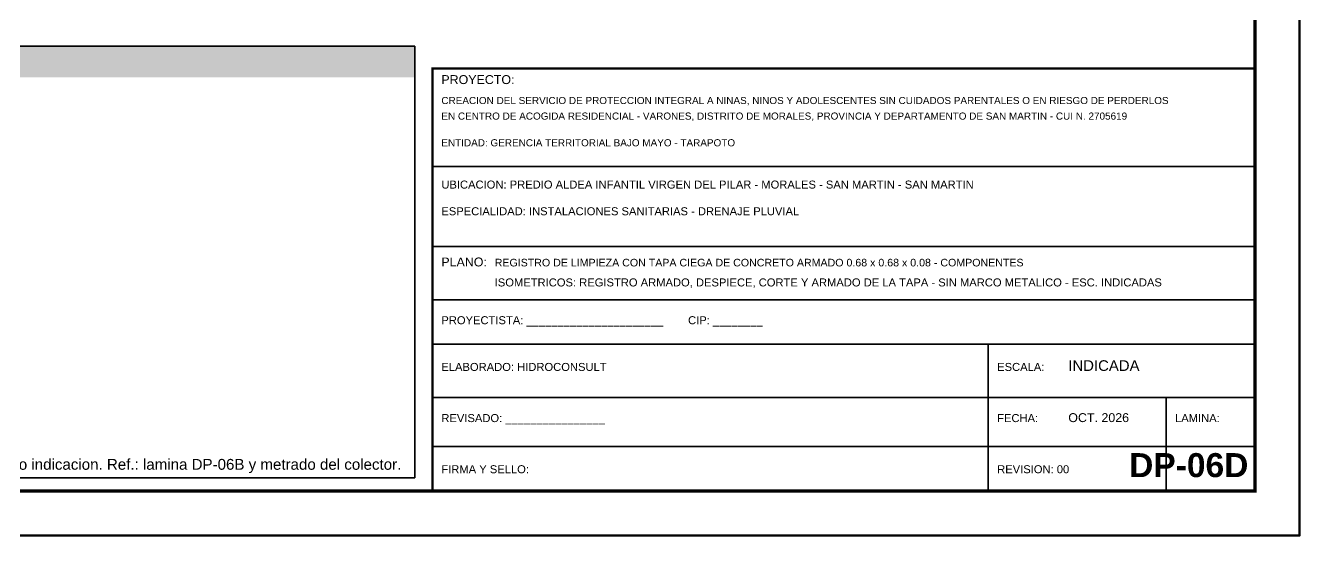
# Model space of a CAD drawing. Header units: metres. Extents: x 349122 to 349453, y 9281252 to 9281971.
# Drawn here: x 349267.545 to 349270.41, y 9281651.79 to 9281652.937 of the extents above; entities that cross this region are included whole.
import ezdxf
from ezdxf.enums import TextEntityAlignment as Align

# ---------------------------------------------------------------- set-up
doc = ezdxf.new("R2010")
doc.units = ezdxf.units.M
doc.header["$LTSCALE"] = 0.25
for name, color, linetype, lineweight in [('MARCO', 7, 'CONTINUOUS', 50), ('PANEL-FONDO', 5, 'CONTINUOUS', 13), ('ROTULO', 7, 'CONTINUOUS', 35), ('TITULOS', 160, 'CONTINUOUS', 35)]:
    doc.layers.add(name, color=color, linetype=linetype, lineweight=lineweight)
doc.layers.add('PANEL', color=5, linetype='CONTINUOUS', lineweight=35, true_color=0x1f4e79)
doc.layers.add('ROTULO-TEXTO', color=7, linetype='CONTINUOUS')
doc.layers.add('TEXTOS', color=7, linetype='CONTINUOUS')
doc.styles.get("Standard").update_dxf_attribs({"font": 'arial.ttf'})
doc.styles.add('TITULOS', font='arialbd.ttf')

msp = doc.modelspace()

# ---------------------------------------------------------------- linework, layer by layer
at = {"layer": 'MARCO'}
msp.add_lwpolyline([(349262, 9281651.79), (349270.41, 9281651.79), (349270.41, 9281657.73), (349262, 9281657.73)], close=True, dxfattribs=at)
at = {"layer": 'MARCO', "const_width": 0.008}
msp.add_lwpolyline([(349262.25, 9281651.89), (349270.31, 9281651.89), (349270.31, 9281657.63), (349262.25, 9281657.63)], close=True, dxfattribs=at)
at = {"layer": 'PANEL'}
msp.add_lwpolyline([(349266.04, 9281651.92), (349268.42, 9281651.92), (349268.42, 9281652.89), (349266.04, 9281652.89)], close=True, dxfattribs=at)
at = {"layer": 'PANEL-FONDO', "true_color": 0x1f4e79}
msp.add_solid([(349266.04, 9281652.82), (349268.42, 9281652.82), (349266.04, 9281652.89), (349268.42, 9281652.89)], dxfattribs=at)
at = {"layer": 'ROTULO'}
for p, q in [((349268.46, 9281652.62), (349270.31, 9281652.62)), ((349268.46, 9281652.44), (349270.31, 9281652.44)), ((349268.46, 9281652.32), (349270.31, 9281652.32)), ((349268.46, 9281652.22), (349270.31, 9281652.22)), ((349269.71, 9281652.22), (349269.71, 9281651.89)), ((349268.46, 9281652.1), (349270.31, 9281652.1)), ((349270.11, 9281652.1), (349270.11, 9281651.89)), ((349268.46, 9281651.99), (349270.31, 9281651.99))]:
    msp.add_line(p, q, dxfattribs=at)
at = {"layer": 'ROTULO', "const_width": 0.005}
msp.add_lwpolyline([(349268.46, 9281651.89), (349270.31, 9281651.89), (349270.31, 9281652.84), (349268.46, 9281652.84)], close=True, dxfattribs=at)

# ---------------------------------------------------------------- texts
at = {"layer": 'ROTULO-TEXTO'}
for s, height, p in [('PROYECTO:', 0.02, (349268.48, 9281652.805)), ('CREACION DEL SERVICIO DE PROTECCION INTEGRAL A NINAS, NINOS Y ADOLESCENTES SIN CUIDADOS PARENTALES O EN RIESGO DE PERDERLOS', 0.016, (349268.48, 9281652.76)), ('EN CENTRO DE ACOGIDA RESIDENCIAL - VARONES, DISTRITO DE MORALES, PROVINCIA Y DEPARTAMENTO DE SAN MARTIN - CUI N. 2705619', 0.016, (349268.48, 9281652.725)), ('ENTIDAD: GERENCIA TERRITORIAL BAJO MAYO - TARAPOTO', 0.016, (349268.48, 9281652.665)), ('UBICACION: PREDIO ALDEA INFANTIL VIRGEN DEL PILAR - MORALES - SAN MARTIN - SAN MARTIN', 0.018, (349268.48, 9281652.57)), ('ESPECIALIDAD: INSTALACIONES SANITARIAS - DRENAJE PLUVIAL', 0.018, (349268.48, 9281652.51)), ('PLANO:', 0.02, (349268.48, 9281652.395)), ('REGISTRO DE LIMPIEZA CON TAPA CIEGA DE CONCRETO ARMADO 0.68 x 0.68 x 0.08 - COMPONENTES', 0.017103, (349268.6, 9281652.395)), ('ISOMETRICOS: REGISTRO ARMADO, DESPIECE, CORTE Y ARMADO DE LA TAPA - SIN MARCO METALICO - ESC. INDICADAS', 0.018, (349268.6, 9281652.35)), ('PROYECTISTA: ______________________        CIP: ________', 0.018, (349268.48, 9281652.265)), ('ELABORADO: HIDROCONSULT', 0.018, (349268.48, 9281652.16)), ('ESCALA:', 0.018, (349269.73, 9281652.16)), ('INDICADA', 0.024, (349269.89, 9281652.16)), ('REVISADO: ________________', 0.018, (349268.48, 9281652.045)), ('FECHA:', 0.018, (349269.73, 9281652.045)), ('OCT. 2026', 0.02, (349269.89, 9281652.045)), ('LAMINA:', 0.018, (349270.13, 9281652.045)), ('FIRMA Y SELLO:', 0.018, (349268.48, 9281651.93)), ('REVISION: 00', 0.018, (349269.73, 9281651.93))]:
    msp.add_text(s, height=height, dxfattribs=at).set_placement(p)
at = {"layer": 'TEXTOS'}
msp.add_text('Medidas en metros salvo indicacion. Ref.: lamina DP-06B y metrado del colector.', height=0.0243, dxfattribs=at).set_placement((349268.39, 9281651.95), align=Align.MIDDLE_RIGHT)
at = {"layer": 'TITULOS', "style": 'TITULOS'}
msp.add_text('DP-06D', height=0.054, dxfattribs=at).set_placement((349270.295, 9281651.905), align=Align.BOTTOM_RIGHT)

doc.saveas('drawing.dxf')
